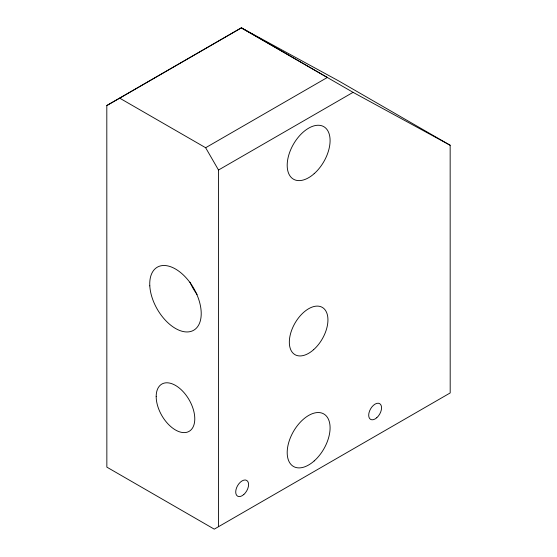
<?xml version="1.0" encoding="UTF-8"?>
<svg xmlns="http://www.w3.org/2000/svg" width="557" height="557" viewBox="0 0 557 557"><rect width="100%" height="100%" fill="white"/><g stroke="black" fill="none" stroke-linecap="round" stroke-linejoin="round"><path stroke-width="0.84" d="M119.678 98.143L241.362 27.85L338.454 80.786L450.16 145.259L450.188 392.943L214.264 529.15L106.853 467.135L106.812 105.531L241.362 27.85L327.328 77.479L205.644 147.73L119.678 98.143L106.812 105.531M218.553 526.671L218.511 170.024L353.068 92.344L450.16 145.259M241.362 27.85L353.068 92.344M205.644 147.73L218.511 170.024M197.074 294.458A36.4 21.013 60 0 1 189.972 282.162M156.183 396.549A27.3 15.763 60 0 0 185.133 432.573A27.3 15.763 60 0 0 185.133 393.966A27.3 15.763 60 0 0 156.183 396.549M149.798 285.845A36.4 21.013 60 0 0 189.784 331.694A36.4 21.013 60 0 0 186.867 278.646A36.4 21.013 60 0 0 149.798 285.845M313.633 349.671A27.3 15.763 -60 0 0 322.287 307.38A27.3 15.763 -60 0 0 289.988 336.024A27.3 15.763 -60 0 0 313.633 349.671M376.79 417.729A9.1 5.257 -60 0 0 379.672 403.637A9.1 5.257 -60 0 0 368.908 413.183A9.1 5.257 -60 0 0 376.79 417.729M243.813 494.505A9.1 5.257 -60 0 0 246.695 480.406A9.1 5.257 -60 0 0 235.931 489.951A9.1 5.257 -60 0 0 243.813 494.505M314.19 173.659A30.329 17.518 -60 0 0 323.798 126.669A30.329 17.518 -60 0 0 287.92 158.487A30.329 17.518 -60 0 0 314.19 173.659M314.19 460.938A30.329 17.518 -60 0 0 323.798 413.948A30.329 17.518 -60 0 0 287.92 445.774A30.329 17.518 -60 0 0 314.19 460.938"/></g></svg>
